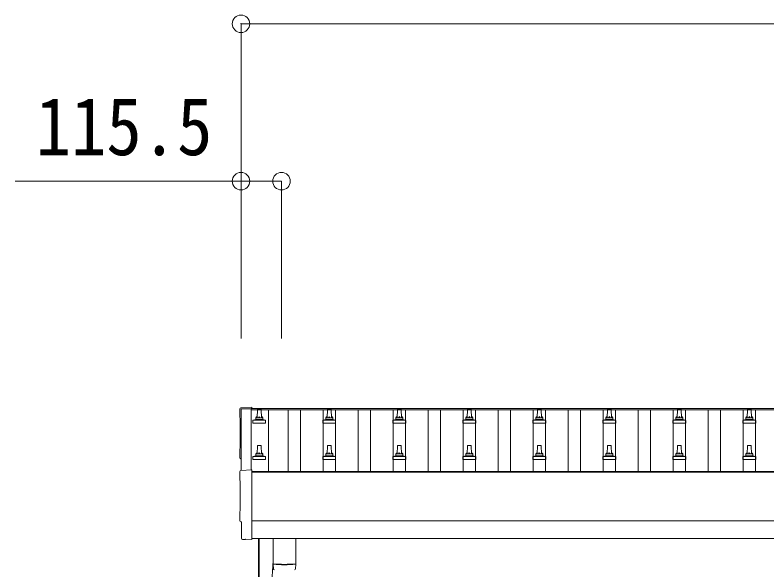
# Model space of a CAD drawing. Units: millimetres at full size, sheet at 1:50; details may follow other scales. Extents: x -14053 to 14053, y -9700 to 9700.
# Drawn here: x -10022 to -7874, y -2279 to -693 of the extents above; entities that cross this region are included whole.
import ezdxf
from ezdxf.enums import TextEntityAlignment as Align

# ---------------------------------------------------------------- set-up
doc = ezdxf.new("R2010")
doc.units = ezdxf.units.MM
doc.header["$LTSCALE"] = 50
doc.header["$PDMODE"] = 32
doc.header["$PDSIZE"] = 50
for name, color, linetype, lineweight in [('0-2_TEXT1', 4, 'Continuous', 9), ('0-5_ELV2', 5, 'Continuous', 5), ('0-8_TABLE1', 6, 'Continuous', 9), ('0-9_DIM1', 7, 'Continuous', 9)]:
    doc.layers.add(name, color=color, linetype=linetype, lineweight=lineweight)
doc.styles.add('ＭＳ ゴシック', font='')
doc.styles.get('ＭＳ ゴシック').set_extended_font_data('MS Gothic')

msp = doc.modelspace()

# ---------------------------------------------------------------- linework, layer by layer
at = {"layer": '0-2_TEXT1'}
for p, q in [((-9376.65, -1994.81), (-9376.65, -1818.77)), ((-9376.65, -1818.77), (-9347.65, -1818.77)), ((-9347.65, -1817.81), (-9347.65, -1821.4)), ((-9347.65, -1817.81), (-4547.15, -1817.81)), ((-9347.65, -1818.77), (-9347.65, -1993.29)), ((-9347.65, -1821.4), (-4524.65, -1821.4)), ((-9345.65, -1997.42), (-4547.15, -1997.42)), ((-9345.65, -1999.31), (-4547.15, -1999.31)), ((-4547.15, -2139.2), (-9345.65, -2139.2)), ((-9345.65, -2189.02), (-4547.15, -2189.02)), ((-9326.65, -2317.42), (-9326.65, -2189.12)), ((-9324.65, -2189.12), (-9324.65, -2317.42)), ((-9365.28, -2192.05), (-9372.2, -2191.68)), ((-9345.65, -2191.04), (-9345.65, -2192.05))]:
    msp.add_line(p, q, dxfattribs=at)
for points in [[(-9377.22, -1815.41), (-9345.65, -1813.76), (-9345.65, -1817.81)], [(-9377.22, -1994.84), (-9345.65, -1993.19), (-9345.65, -2191.04)], [(-9375.04, -2188.69), (-9375.04, -2141.66), (-9375.64, -2141.66)], [(-9364.54, -2191.77), (-9363.87, -2191.14), (-9345.65, -2192.05)]]:
    msp.add_lwpolyline(points, dxfattribs=at)
for centre, major_axis, ratio, start_param, end_param in [((-9377.06, -1818.4), (-3, 0), 0.99863, 4.7647489, 6.2979817), ((-14142.92, -1888.83), (4763.38, 0), 0.99863, 6.2686928, 6.2979817), ((-9375.64, -1957.83), (-4.41, 0), 0.99863, 6.2686928, 7.6252171), ((-9377.06, -1997.84), (-3, 0), 0.99863, 4.7647489, 6.2979817), ((-14142.92, -2068.26), (4763.38, 0), 0.99863, 6.2686928, 6.2979817), ((-9375.64, -2137.26), (-4.41, 0), 0.99863, 6.2686928, 7.8539816), ((-9372.04, -2188.69), (-2.18, -2.07), 0.9974, 5.5252311, 7.0411395), ((-9365.23, -2191.05), (-0.727, -0.69), 0.9974, 0.7579542, 1.5707963)]:
    msp.add_ellipse(centre, major_axis=major_axis, ratio=ratio, start_param=start_param, end_param=end_param, dxfattribs=at)
at = {"layer": '0-5_ELV2'}
for p, q in [((-9330.65, -1844.33), (-9329.92, -1820.8)), ((-9328.92, -1819.83), (-9320.38, -1819.83)), ((-9319.38, -1820.8), (-9318.65, -1844.33)), ((-9130.65, -1844.33), (-9129.92, -1820.8)), ((-9128.92, -1819.83), (-9120.38, -1819.83)), ((-9119.38, -1820.8), (-9118.65, -1844.33)), ((-8930.65, -1844.33), (-8929.92, -1820.8)), ((-8928.92, -1819.83), (-8920.38, -1819.83)), ((-8919.38, -1820.8), (-8918.65, -1844.33)), ((-8730.65, -1844.33), (-8729.92, -1820.8)), ((-8728.92, -1819.83), (-8720.38, -1819.83)), ((-8719.38, -1820.8), (-8718.65, -1844.33)), ((-8530.65, -1844.33), (-8529.92, -1820.8)), ((-8528.92, -1819.83), (-8520.38, -1819.83)), ((-8519.38, -1820.8), (-8518.65, -1844.33)), ((-8330.65, -1844.33), (-8329.92, -1820.8)), ((-8328.92, -1819.83), (-8320.38, -1819.83)), ((-8319.38, -1820.8), (-8318.65, -1844.33)), ((-8130.65, -1844.33), (-8129.92, -1820.8)), ((-8128.92, -1819.83), (-8120.38, -1819.83)), ((-8119.38, -1820.8), (-8118.65, -1844.33)), ((-7930.65, -1844.33), (-7929.92, -1820.8)), ((-7928.92, -1819.83), (-7920.38, -1819.83)), ((-7919.38, -1820.8), (-7918.65, -1844.33)), ((-9334.65, -1848.54), (-9334.65, -1844.33)), ((-9333.65, -1844.33), (-9315.65, -1844.33)), ((-9314.65, -1848.54), (-9314.65, -1844.33)), ((-9134.65, -1848.54), (-9134.65, -1844.33)), ((-9133.65, -1844.33), (-9115.65, -1844.33)), ((-9114.65, -1848.54), (-9114.65, -1844.33)), ((-8934.65, -1848.54), (-8934.65, -1844.33)), ((-8933.65, -1844.33), (-8915.65, -1844.33)), ((-8914.65, -1848.54), (-8914.65, -1844.33)), ((-8734.65, -1848.54), (-8734.65, -1844.33)), ((-8733.65, -1844.33), (-8715.65, -1844.33)), ((-8714.65, -1848.54), (-8714.65, -1844.33)), ((-8534.65, -1848.54), (-8534.65, -1844.33)), ((-8533.65, -1844.33), (-8515.65, -1844.33)), ((-8514.65, -1848.54), (-8514.65, -1844.33)), ((-8334.65, -1848.54), (-8334.65, -1844.33)), ((-8333.65, -1844.33), (-8315.65, -1844.33)), ((-8314.65, -1848.54), (-8314.65, -1844.33)), ((-8134.65, -1848.54), (-8134.65, -1844.33)), ((-8133.65, -1844.33), (-8115.65, -1844.33)), ((-8114.65, -1848.54), (-8114.65, -1844.33)), ((-7934.65, -1848.54), (-7934.65, -1844.33)), ((-7933.65, -1844.33), (-7915.65, -1844.33)), ((-7914.65, -1848.54), (-7914.65, -1844.33)), ((-9342.9, -1859.83), (-9342.9, -1852.11)), ((-9306.4, -1859.83), (-9342.9, -1859.83)), ((-9342.52, -1851.33), (-9306.78, -1851.33)), ((-9342.14, -1851.14), (-9335.41, -1849.51)), ((-9335.03, -1849.33), (-9314.27, -1849.33)), ((-9307.16, -1851.14), (-9313.89, -1849.51)), ((-9306.4, -1859.83), (-9306.4, -1852.11)), ((-9142.9, -1859.83), (-9142.9, -1852.11)), ((-9106.4, -1859.83), (-9142.9, -1859.83)), ((-9142.52, -1851.33), (-9106.78, -1851.33)), ((-9142.14, -1851.14), (-9135.41, -1849.51)), ((-9135.03, -1849.33), (-9114.27, -1849.33)), ((-9107.16, -1851.14), (-9113.89, -1849.51)), ((-9106.4, -1859.83), (-9106.4, -1852.11)), ((-8942.9, -1859.83), (-8942.9, -1852.11)), ((-8906.4, -1859.83), (-8942.9, -1859.83)), ((-8942.52, -1851.33), (-8906.78, -1851.33)), ((-8942.14, -1851.14), (-8935.41, -1849.51)), ((-8935.03, -1849.33), (-8914.27, -1849.33)), ((-8907.16, -1851.14), (-8913.89, -1849.51)), ((-8906.4, -1859.83), (-8906.4, -1852.11)), ((-8742.9, -1859.83), (-8742.9, -1852.11)), ((-8706.4, -1859.83), (-8742.9, -1859.83)), ((-8742.52, -1851.33), (-8706.78, -1851.33)), ((-8742.14, -1851.14), (-8735.41, -1849.51)), ((-8735.03, -1849.33), (-8714.27, -1849.33)), ((-8707.16, -1851.14), (-8713.89, -1849.51)), ((-8706.4, -1859.83), (-8706.4, -1852.11)), ((-8542.9, -1859.83), (-8542.9, -1852.11)), ((-8506.4, -1859.83), (-8542.9, -1859.83)), ((-8542.52, -1851.33), (-8506.78, -1851.33)), ((-8542.14, -1851.14), (-8535.41, -1849.51)), ((-8535.03, -1849.33), (-8514.27, -1849.33)), ((-8507.16, -1851.14), (-8513.89, -1849.51)), ((-8506.4, -1859.83), (-8506.4, -1852.11)), ((-8342.9, -1859.83), (-8342.9, -1852.11)), ((-8306.4, -1859.83), (-8342.9, -1859.83)), ((-8342.52, -1851.33), (-8306.78, -1851.33)), ((-8342.14, -1851.14), (-8335.41, -1849.51)), ((-8335.03, -1849.33), (-8314.27, -1849.33)), ((-8307.16, -1851.14), (-8313.89, -1849.51)), ((-8306.4, -1859.83), (-8306.4, -1852.11)), ((-8142.9, -1859.83), (-8142.9, -1852.11)), ((-8106.4, -1859.83), (-8142.9, -1859.83)), ((-8142.52, -1851.33), (-8106.78, -1851.33)), ((-8142.14, -1851.14), (-8135.41, -1849.51)), ((-8135.03, -1849.33), (-8114.27, -1849.33)), ((-8107.16, -1851.14), (-8113.89, -1849.51)), ((-8106.4, -1859.83), (-8106.4, -1852.11)), ((-7942.9, -1859.83), (-7942.9, -1852.11)), ((-7906.4, -1859.83), (-7942.9, -1859.83)), ((-7942.52, -1851.33), (-7906.78, -1851.33)), ((-7942.14, -1851.14), (-7935.41, -1849.51)), ((-7935.03, -1849.33), (-7914.27, -1849.33)), ((-7907.16, -1851.14), (-7913.89, -1849.51)), ((-7906.4, -1859.83), (-7906.4, -1852.11)), ((-9330.65, -1947.66), (-9329.92, -1924.14)), ((-9328.92, -1923.16), (-9320.38, -1923.16)), ((-9319.38, -1924.14), (-9318.65, -1947.66)), ((-9130.65, -1947.66), (-9129.92, -1924.14)), ((-9128.92, -1923.16), (-9120.38, -1923.16)), ((-9119.38, -1924.14), (-9118.65, -1947.66)), ((-8930.65, -1947.66), (-8929.92, -1924.14)), ((-8928.92, -1923.16), (-8920.38, -1923.16)), ((-8919.38, -1924.14), (-8918.65, -1947.66)), ((-8730.65, -1947.66), (-8729.92, -1924.14)), ((-8728.92, -1923.16), (-8720.38, -1923.16)), ((-8719.38, -1924.14), (-8718.65, -1947.66)), ((-8530.65, -1947.66), (-8529.92, -1924.14)), ((-8528.92, -1923.16), (-8520.38, -1923.16)), ((-8519.38, -1924.14), (-8518.65, -1947.66)), ((-8330.65, -1947.66), (-8329.92, -1924.14)), ((-8328.92, -1923.16), (-8320.38, -1923.16)), ((-8319.38, -1924.14), (-8318.65, -1947.66)), ((-8130.65, -1947.66), (-8129.92, -1924.14)), ((-8128.92, -1923.16), (-8120.38, -1923.16)), ((-8119.38, -1924.14), (-8118.65, -1947.66)), ((-7930.65, -1947.66), (-7929.92, -1924.14)), ((-7928.92, -1923.16), (-7920.38, -1923.16)), ((-7919.38, -1924.14), (-7918.65, -1947.66)), ((-9342.52, -1954.66), (-9306.78, -1954.66)), ((-9342.14, -1954.48), (-9335.41, -1952.85)), ((-9335.03, -1952.66), (-9314.27, -1952.66)), ((-9334.65, -1951.87), (-9334.65, -1947.66)), ((-9333.65, -1947.66), (-9315.65, -1947.66)), ((-9314.65, -1951.87), (-9314.65, -1947.66)), ((-9307.16, -1954.48), (-9313.89, -1952.85)), ((-9142.52, -1954.66), (-9106.78, -1954.66)), ((-9142.14, -1954.48), (-9135.41, -1952.85)), ((-9135.03, -1952.66), (-9114.27, -1952.66)), ((-9134.65, -1951.87), (-9134.65, -1947.66)), ((-9133.65, -1947.66), (-9115.65, -1947.66)), ((-9114.65, -1951.87), (-9114.65, -1947.66)), ((-9107.16, -1954.48), (-9113.89, -1952.85)), ((-8942.52, -1954.66), (-8906.78, -1954.66)), ((-8942.14, -1954.48), (-8935.41, -1952.85)), ((-8935.03, -1952.66), (-8914.27, -1952.66)), ((-8934.65, -1951.87), (-8934.65, -1947.66)), ((-8933.65, -1947.66), (-8915.65, -1947.66)), ((-8914.65, -1951.87), (-8914.65, -1947.66)), ((-8907.16, -1954.48), (-8913.89, -1952.85)), ((-8742.52, -1954.66), (-8706.78, -1954.66)), ((-8742.14, -1954.48), (-8735.41, -1952.85)), ((-8735.03, -1952.66), (-8714.27, -1952.66)), ((-8734.65, -1951.87), (-8734.65, -1947.66)), ((-8733.65, -1947.66), (-8715.65, -1947.66)), ((-8714.65, -1951.87), (-8714.65, -1947.66)), ((-8707.16, -1954.48), (-8713.89, -1952.85)), ((-8542.52, -1954.66), (-8506.78, -1954.66)), ((-8542.14, -1954.48), (-8535.41, -1952.85)), ((-8535.03, -1952.66), (-8514.27, -1952.66)), ((-8534.65, -1951.87), (-8534.65, -1947.66)), ((-8533.65, -1947.66), (-8515.65, -1947.66)), ((-8514.65, -1951.87), (-8514.65, -1947.66)), ((-8507.16, -1954.48), (-8513.89, -1952.85)), ((-8342.52, -1954.66), (-8306.78, -1954.66)), ((-8342.14, -1954.48), (-8335.41, -1952.85)), ((-8335.03, -1952.66), (-8314.27, -1952.66)), ((-8334.65, -1951.87), (-8334.65, -1947.66)), ((-8333.65, -1947.66), (-8315.65, -1947.66)), ((-8314.65, -1951.87), (-8314.65, -1947.66)), ((-8307.16, -1954.48), (-8313.89, -1952.85)), ((-8142.52, -1954.66), (-8106.78, -1954.66)), ((-8142.14, -1954.48), (-8135.41, -1952.85)), ((-8135.03, -1952.66), (-8114.27, -1952.66)), ((-8134.65, -1951.87), (-8134.65, -1947.66)), ((-8133.65, -1947.66), (-8115.65, -1947.66)), ((-8114.65, -1951.87), (-8114.65, -1947.66)), ((-8107.16, -1954.48), (-8113.89, -1952.85)), ((-7942.52, -1954.66), (-7906.78, -1954.66)), ((-7942.14, -1954.48), (-7935.41, -1952.85)), ((-7935.03, -1952.66), (-7914.27, -1952.66)), ((-7934.65, -1951.87), (-7934.65, -1947.66)), ((-7933.65, -1947.66), (-7915.65, -1947.66)), ((-7914.65, -1951.87), (-7914.65, -1947.66)), ((-7907.16, -1954.48), (-7913.89, -1952.85)), ((-9342.9, -1963.16), (-9342.9, -1955.45)), ((-9306.4, -1963.16), (-9342.9, -1963.16)), ((-9306.4, -1963.16), (-9306.4, -1955.45)), ((-9142.9, -1963.16), (-9142.9, -1955.45)), ((-9106.4, -1963.16), (-9142.9, -1963.16)), ((-9106.4, -1963.16), (-9106.4, -1955.45)), ((-8942.9, -1963.16), (-8942.9, -1955.45)), ((-8906.4, -1963.16), (-8942.9, -1963.16)), ((-8906.4, -1963.16), (-8906.4, -1955.45)), ((-8742.9, -1963.16), (-8742.9, -1955.45)), ((-8706.4, -1963.16), (-8742.9, -1963.16)), ((-8706.4, -1963.16), (-8706.4, -1955.45)), ((-8542.9, -1963.16), (-8542.9, -1955.45)), ((-8506.4, -1963.16), (-8542.9, -1963.16)), ((-8506.4, -1963.16), (-8506.4, -1955.45)), ((-8342.9, -1963.16), (-8342.9, -1955.45)), ((-8306.4, -1963.16), (-8342.9, -1963.16)), ((-8306.4, -1963.16), (-8306.4, -1955.45)), ((-8142.9, -1963.16), (-8142.9, -1955.45)), ((-8106.4, -1963.16), (-8142.9, -1963.16)), ((-8106.4, -1963.16), (-8106.4, -1955.45)), ((-7942.9, -1963.16), (-7942.9, -1955.45)), ((-7906.4, -1963.16), (-7942.9, -1963.16)), ((-7906.4, -1963.16), (-7906.4, -1955.45))]:
    msp.add_line(p, q, dxfattribs=at)
at = {"layer": '0-5_ELV2', "color": 4, "lineweight": 9}
for p, q in [((-9298.15, -1821.4), (-9298.15, -1997.42)), ((-9242.15, -1997.42), (-9242.15, -1821.4)), ((-9207.15, -1997.42), (-9207.15, -1821.4)), ((-9142.15, -1997.42), (-9142.15, -1821.4)), ((-9107.15, -1997.42), (-9107.15, -1821.4)), ((-9042.15, -1997.42), (-9042.15, -1821.4)), ((-9007.15, -1997.42), (-9007.15, -1821.4)), ((-8942.15, -1997.42), (-8942.15, -1821.4)), ((-8907.15, -1997.42), (-8907.15, -1821.4)), ((-8842.15, -1997.42), (-8842.15, -1821.4)), ((-8807.15, -1997.42), (-8807.15, -1821.4)), ((-8742.15, -1997.42), (-8742.15, -1821.4)), ((-8707.15, -1997.42), (-8707.15, -1821.4)), ((-8642.15, -1997.42), (-8642.15, -1821.4)), ((-8607.15, -1997.42), (-8607.15, -1821.4)), ((-8542.15, -1997.42), (-8542.15, -1821.4)), ((-8507.15, -1997.42), (-8507.15, -1821.4)), ((-8442.15, -1997.42), (-8442.15, -1821.4)), ((-8407.15, -1997.42), (-8407.15, -1821.4)), ((-8342.15, -1997.42), (-8342.15, -1821.4)), ((-8307.15, -1997.42), (-8307.15, -1821.4)), ((-8242.15, -1997.42), (-8242.15, -1821.4)), ((-8207.15, -1997.42), (-8207.15, -1821.4)), ((-8142.15, -1997.42), (-8142.15, -1821.4)), ((-8107.15, -1997.42), (-8107.15, -1821.4)), ((-8042.15, -1997.42), (-8042.15, -1821.4)), ((-8007.15, -1997.42), (-8007.15, -1821.4)), ((-7942.15, -1997.42), (-7942.15, -1821.4)), ((-7907.15, -1997.42), (-7907.15, -1821.4))]:
    msp.add_line(p, q, dxfattribs=at)
at = {"layer": '0-5_ELV2'}
for centre, radius, start, end in [((-9328.92, -1820.83), 1, 90, 178.60509), ((-9320.38, -1820.83), 1, 1.39491, 90), ((-9128.92, -1820.83), 1, 90, 178.60509), ((-9120.38, -1820.83), 1, 1.39491, 90), ((-8928.92, -1820.83), 1, 90, 178.60509), ((-8920.38, -1820.83), 1, 1.39491, 90), ((-8728.92, -1820.83), 1, 90, 178.60509), ((-8720.38, -1820.83), 1, 1.39491, 90), ((-8528.92, -1820.83), 1, 90, 178.60509), ((-8520.38, -1820.83), 1, 1.39491, 90), ((-8328.92, -1820.83), 1, 90, 178.60509), ((-8320.38, -1820.83), 1, 1.39491, 90), ((-8128.92, -1820.83), 1, 90, 178.60509), ((-8120.38, -1820.83), 1, 1.39491, 90), ((-7928.92, -1820.83), 1, 90, 178.60509), ((-7920.38, -1820.83), 1, 1.39491, 90), ((-9330.56, -1844.96), 4.13, 90, 171.17633), ((-9333.65, -1845.33), 1, 90, 180), ((-9321.32, -1844.33), 4.83, 133.60282, 180), ((-9327.98, -1844.33), 4.83, 0, 46.39718), ((-9318.73, -1844.96), 4.13, 8.82367, 90), ((-9315.65, -1845.33), 1, 0, 90), ((-9130.56, -1844.96), 4.13, 90, 171.17633), ((-9133.65, -1845.33), 1, 90, 180), ((-9121.32, -1844.33), 4.83, 133.60282, 180), ((-9127.98, -1844.33), 4.83, 0, 46.39718), ((-9118.73, -1844.96), 4.13, 8.82367, 90), ((-9115.65, -1845.33), 1, 0, 90), ((-8930.56, -1844.96), 4.13, 90, 171.17633), ((-8933.65, -1845.33), 1, 90, 180), ((-8921.32, -1844.33), 4.83, 133.60282, 180), ((-8927.98, -1844.33), 4.83, 0, 46.39718), ((-8918.73, -1844.96), 4.13, 8.82367, 90), ((-8915.65, -1845.33), 1, 0, 90), ((-8730.56, -1844.96), 4.13, 90, 171.17633), ((-8733.65, -1845.33), 1, 90, 180), ((-8721.32, -1844.33), 4.83, 133.60282, 180), ((-8727.98, -1844.33), 4.83, 0, 46.39718), ((-8718.73, -1844.96), 4.13, 8.82367, 90), ((-8715.65, -1845.33), 1, 0, 90), ((-8530.56, -1844.96), 4.13, 90, 171.17633), ((-8533.65, -1845.33), 1, 90, 180), ((-8521.32, -1844.33), 4.83, 133.60282, 180), ((-8527.98, -1844.33), 4.83, 0, 46.39718), ((-8518.73, -1844.96), 4.13, 8.82367, 90), ((-8515.65, -1845.33), 1, 0, 90), ((-8330.56, -1844.96), 4.13, 90, 171.17633), ((-8333.65, -1845.33), 1, 90, 180), ((-8321.32, -1844.33), 4.83, 133.60282, 180), ((-8327.98, -1844.33), 4.83, 0, 46.39718), ((-8318.73, -1844.96), 4.13, 8.82367, 90), ((-8315.65, -1845.33), 1, 0, 90), ((-8130.56, -1844.96), 4.13, 90, 171.17633), ((-8133.65, -1845.33), 1, 90, 180), ((-8121.32, -1844.33), 4.83, 133.60282, 180), ((-8127.98, -1844.33), 4.83, 0, 46.39718), ((-8118.73, -1844.96), 4.13, 8.82367, 90), ((-8115.65, -1845.33), 1, 0, 90), ((-7930.56, -1844.96), 4.13, 90, 171.17633), ((-7933.65, -1845.33), 1, 90, 180), ((-7921.32, -1844.33), 4.83, 133.60282, 180), ((-7927.98, -1844.33), 4.83, 0, 46.39718), ((-7918.73, -1844.96), 4.13, 8.82367, 90), ((-7915.65, -1845.33), 1, 0, 90), ((-9341.9, -1852.11), 1, 103.62699, 180), ((-9335.65, -1848.54), 1, 283.62699, 0), ((-9313.65, -1848.54), 1, 180, 256.37301), ((-9307.4, -1852.11), 1, 0, 76.37301), ((-9141.9, -1852.11), 1, 103.62699, 180), ((-9135.65, -1848.54), 1, 283.62699, 0), ((-9113.65, -1848.54), 1, 180, 256.37301), ((-9107.4, -1852.11), 1, 0, 76.37301), ((-8941.9, -1852.11), 1, 103.62699, 180), ((-8935.65, -1848.54), 1, 283.62699, 0), ((-8913.65, -1848.54), 1, 180, 256.37301), ((-8907.4, -1852.11), 1, 0, 76.37301), ((-8741.9, -1852.11), 1, 103.62699, 180), ((-8735.65, -1848.54), 1, 283.62699, 0), ((-8713.65, -1848.54), 1, 180, 256.37301), ((-8707.4, -1852.11), 1, 0, 76.37301), ((-8541.9, -1852.11), 1, 103.62699, 180), ((-8535.65, -1848.54), 1, 283.62699, 0), ((-8513.65, -1848.54), 1, 180, 256.37301), ((-8507.4, -1852.11), 1, 0, 76.37301), ((-8341.9, -1852.11), 1, 103.62699, 180), ((-8335.65, -1848.54), 1, 283.62699, 0), ((-8313.65, -1848.54), 1, 180, 256.37301), ((-8307.4, -1852.11), 1, 0, 76.37301), ((-8141.9, -1852.11), 1, 103.62699, 180), ((-8135.65, -1848.54), 1, 283.62699, 0), ((-8113.65, -1848.54), 1, 180, 256.37301), ((-8107.4, -1852.11), 1, 0, 76.37301), ((-7941.9, -1852.11), 1, 103.62699, 180), ((-7935.65, -1848.54), 1, 283.62699, 0), ((-7913.65, -1848.54), 1, 180, 256.37301), ((-7907.4, -1852.11), 1, 0, 76.37301), ((-9328.92, -1924.16), 1, 90, 178.60509), ((-9320.38, -1924.16), 1, 1.39491, 90), ((-9128.92, -1924.16), 1, 90, 178.60509), ((-9120.38, -1924.16), 1, 1.39491, 90), ((-8928.92, -1924.16), 1, 90, 178.60509), ((-8920.38, -1924.16), 1, 1.39491, 90), ((-8728.92, -1924.16), 1, 90, 178.60509), ((-8720.38, -1924.16), 1, 1.39491, 90), ((-8528.92, -1924.16), 1, 90, 178.60509), ((-8520.38, -1924.16), 1, 1.39491, 90), ((-8328.92, -1924.16), 1, 90, 178.60509), ((-8320.38, -1924.16), 1, 1.39491, 90), ((-8128.92, -1924.16), 1, 90, 178.60509), ((-8120.38, -1924.16), 1, 1.39491, 90), ((-7928.92, -1924.16), 1, 90, 178.60509), ((-7920.38, -1924.16), 1, 1.39491, 90), ((-9341.9, -1955.45), 1, 103.62699, 180), ((-9335.65, -1951.87), 1, 283.62699, 0), ((-9330.56, -1948.29), 4.13, 90, 171.17633), ((-9333.65, -1948.66), 1, 90, 180), ((-9321.32, -1947.66), 4.83, 133.60282, 180), ((-9327.98, -1947.66), 4.83, 0, 46.39718), ((-9318.73, -1948.29), 4.13, 8.82367, 90), ((-9315.65, -1948.66), 1, 0, 90), ((-9313.65, -1951.87), 1, 180, 256.37301), ((-9307.4, -1955.45), 1, 0, 76.37301), ((-9141.9, -1955.45), 1, 103.62699, 180), ((-9135.65, -1951.87), 1, 283.62699, 0), ((-9130.56, -1948.29), 4.13, 90, 171.17633), ((-9133.65, -1948.66), 1, 90, 180), ((-9121.32, -1947.66), 4.83, 133.60282, 180), ((-9127.98, -1947.66), 4.83, 0, 46.39718), ((-9118.73, -1948.29), 4.13, 8.82367, 90), ((-9115.65, -1948.66), 1, 0, 90), ((-9113.65, -1951.87), 1, 180, 256.37301), ((-9107.4, -1955.45), 1, 0, 76.37301), ((-8941.9, -1955.45), 1, 103.62699, 180), ((-8935.65, -1951.87), 1, 283.62699, 0), ((-8930.56, -1948.29), 4.13, 90, 171.17633), ((-8933.65, -1948.66), 1, 90, 180), ((-8921.32, -1947.66), 4.83, 133.60282, 180), ((-8927.98, -1947.66), 4.83, 0, 46.39718), ((-8918.73, -1948.29), 4.13, 8.82367, 90), ((-8915.65, -1948.66), 1, 0, 90), ((-8913.65, -1951.87), 1, 180, 256.37301), ((-8907.4, -1955.45), 1, 0, 76.37301), ((-8741.9, -1955.45), 1, 103.62699, 180), ((-8735.65, -1951.87), 1, 283.62699, 0), ((-8730.56, -1948.29), 4.13, 90, 171.17633), ((-8733.65, -1948.66), 1, 90, 180), ((-8721.32, -1947.66), 4.83, 133.60282, 180), ((-8727.98, -1947.66), 4.83, 0, 46.39718), ((-8718.73, -1948.29), 4.13, 8.82367, 90), ((-8715.65, -1948.66), 1, 0, 90), ((-8713.65, -1951.87), 1, 180, 256.37301), ((-8707.4, -1955.45), 1, 0, 76.37301), ((-8541.9, -1955.45), 1, 103.62699, 180), ((-8535.65, -1951.87), 1, 283.62699, 0), ((-8530.56, -1948.29), 4.13, 90, 171.17633), ((-8533.65, -1948.66), 1, 90, 180), ((-8521.32, -1947.66), 4.83, 133.60282, 180), ((-8527.98, -1947.66), 4.83, 0, 46.39718), ((-8518.73, -1948.29), 4.13, 8.82367, 90), ((-8515.65, -1948.66), 1, 0, 90), ((-8513.65, -1951.87), 1, 180, 256.37301), ((-8507.4, -1955.45), 1, 0, 76.37301), ((-8341.9, -1955.45), 1, 103.62699, 180), ((-8335.65, -1951.87), 1, 283.62699, 0), ((-8330.56, -1948.29), 4.13, 90, 171.17633), ((-8333.65, -1948.66), 1, 90, 180), ((-8321.32, -1947.66), 4.83, 133.60282, 180), ((-8327.98, -1947.66), 4.83, 0, 46.39718), ((-8318.73, -1948.29), 4.13, 8.82367, 90), ((-8315.65, -1948.66), 1, 0, 90), ((-8313.65, -1951.87), 1, 180, 256.37301), ((-8307.4, -1955.45), 1, 0, 76.37301), ((-8141.9, -1955.45), 1, 103.62699, 180), ((-8135.65, -1951.87), 1, 283.62699, 0), ((-8130.56, -1948.29), 4.13, 90, 171.17633), ((-8133.65, -1948.66), 1, 90, 180), ((-8121.32, -1947.66), 4.83, 133.60282, 180), ((-8127.98, -1947.66), 4.83, 0, 46.39718), ((-8118.73, -1948.29), 4.13, 8.82367, 90), ((-8115.65, -1948.66), 1, 0, 90), ((-8113.65, -1951.87), 1, 180, 256.37301), ((-8107.4, -1955.45), 1, 0, 76.37301), ((-7941.9, -1955.45), 1, 103.62699, 180), ((-7935.65, -1951.87), 1, 283.62699, 0), ((-7930.56, -1948.29), 4.13, 90, 171.17633), ((-7933.65, -1948.66), 1, 90, 180), ((-7921.32, -1947.66), 4.83, 133.60282, 180), ((-7927.98, -1947.66), 4.83, 0, 46.39718), ((-7918.73, -1948.29), 4.13, 8.82367, 90), ((-7915.65, -1948.66), 1, 0, 90), ((-7913.65, -1951.87), 1, 180, 256.37301), ((-7907.4, -1955.45), 1, 0, 76.37301)]:
    msp.add_arc(centre, radius, start, end, dxfattribs=at)
at = {"layer": '0-8_TABLE1'}
for p, q in [((-9376.65, -717.81), (-9376.65, -1617.81)), ((-2672.65, -717.81), (-9376.65, -717.81)), ((-9376.65, -1167.81), (-10022.35, -1167.81)), ((-9376.65, -1167.81), (-9376.65, -1617.81)), ((-9261.15, -1167.81), (-9376.65, -1167.81)), ((-9261.15, -1167.81), (-9261.15, -1617.81))]:
    msp.add_line(p, q, dxfattribs=at)
for p in [(-9376.65, -717.81), (-9376.65, -1167.81), (-9261.15, -1167.81)]:
    msp.add_point(p, dxfattribs=at)
at = {"layer": '0-9_DIM1'}
for p, q in [((-9284.65, -2189.02), (-9284.65, -2262.07)), ((-9220.65, -2189.02), (-9220.65, -2262.07)), ((-9284.65, -2252.5), (-9291.21, -2358.96)), ((-9284.45, -2276.06), (-9284.68, -2263.07)), ((-9280.17, -2262.35), (-9280.16, -2263.35)), ((-9225.13, -2262.35), (-9225.14, -2263.35)), ((-9220.62, -2263.07), (-9220.85, -2276.06))]:
    msp.add_line(p, q, dxfattribs=at)
for centre, radius, start, end in [((-9252.65, -1782.34), 480.8, 266.18381, 273.81619), ((-9252.65, -1783.34), 480.8, 266.18381, 273.81619), ((-9281.03, -2275.82), 3.43, 183.91307, 262.91645), ((-9224.27, -2275.82), 3.43, 277.00994, 356.09787)]:
    msp.add_arc(centre, radius, start, end, dxfattribs=at)

# ---------------------------------------------------------------- texts
at = {"layer": '0-8_TABLE1', "color": 7, "style": 'ＭＳ ゴシック', "width": 0.9}
msp.add_text('115.5', height=165, dxfattribs=at).set_placement((-9963.58, -1142.95), align=Align.BOTTOM_LEFT)

doc.saveas('drawing.dxf')
